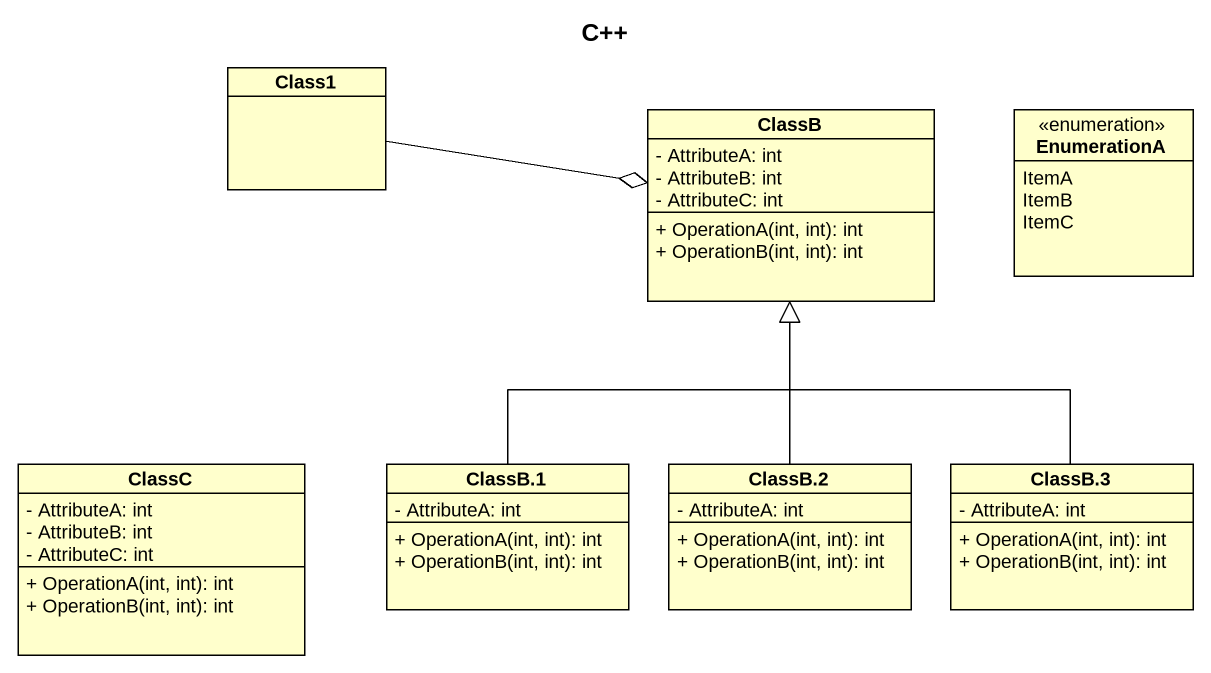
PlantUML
@startuml
title C++
hide circle
hide empty members
skinparam classAttributeIconSize 0
class Class1
class ClassB {
  - AttributeA: int
  - AttributeB: int
  - AttributeC: int
  + OperationA(int, int): int
  + OperationB(int, int): int
}
enum EnumerationA {
  ItemA
  ItemB
  ItemC
}
class ClassC {
  - AttributeA: int
  - AttributeB: int
  - AttributeC: int
  + OperationA(int, int): int
  + OperationB(int, int): int
}
class "ClassB.1" as ClassB_1 {
  - AttributeA: int
  + OperationA(int, int): int
  + OperationB(int, int): int
}
class "ClassB.2" as ClassB_2 {
  - AttributeA: int
  + OperationA(int, int): int
  + OperationB(int, int): int
}
class "ClassB.3" as ClassB_3 {
  - AttributeA: int
  + OperationA(int, int): int
  + OperationB(int, int): int
}
Class1 -right-o ClassB
ClassB_1 -up-|> ClassB
ClassB_2 -up-|> ClassB
ClassB_3 -up-|> ClassB
@enduml
